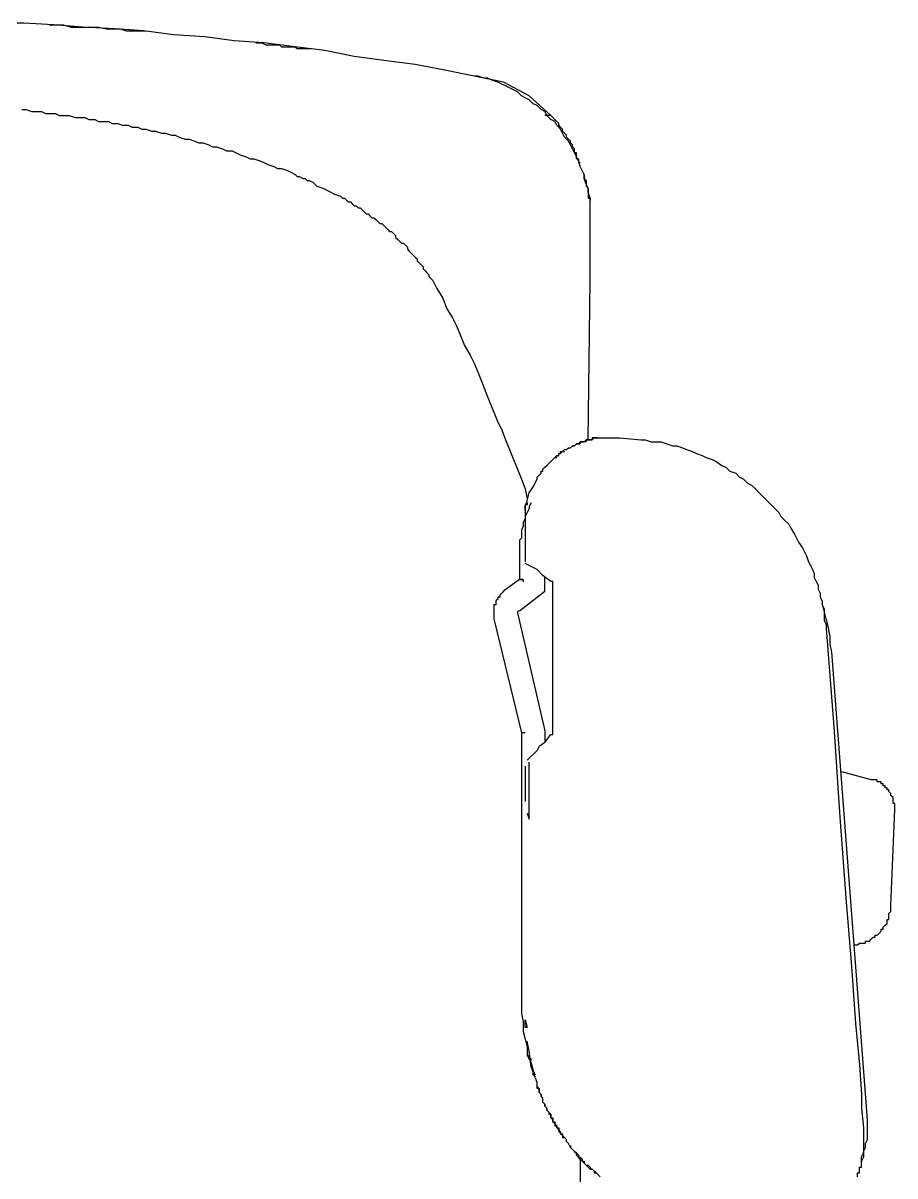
# Model space of a CAD drawing. Header units: inches. Extents: x 0 to 165, y 0 to 113.
# Drawn here: x 18.184 to 19.097, y 65.432 to 66.64 of the extents above; entities that cross this region are included whole.
import ezdxf

# ---------------------------------------------------------------- set-up
doc = ezdxf.new("R2010")
doc.units = ezdxf.units.IN
doc.header["$MEASUREMENT"] = 0
doc.layers.add('Furnishings', color=7, linetype='Continuous')

msp = doc.modelspace()

# ---------------------------------------------------------------- linework, layer by layer
at = {"layer": 'Furnishings'}
for points in [[(18.7778, 66.4131), (18.7778, 66.4172), (18.7778, 66.4213), (18.7778, 66.4275), (18.7778, 66.4316), (18.7778, 66.4378), (18.7778, 66.4419), (18.7778, 66.446), (18.7778, 66.4522), (18.7778, 66.4563), (18.7758, 66.4625), (18.7758, 66.4666), (18.7737, 66.4707), (18.7716, 66.4769), (18.7716, 66.481), (18.7696, 66.4851), (18.7675, 66.4892), (18.7655, 66.4954), (18.7634, 66.4995), (18.7614, 66.5037), (18.7593, 66.5078), (18.7572, 66.5119), (18.7552, 66.516), (18.7511, 66.5201), (18.749, 66.5242), (18.7469, 66.5284), (18.7428, 66.5325), (18.7408, 66.5366), (18.7366, 66.5387), (18.7325, 66.5428), (18.7305, 66.5469), (18.7264, 66.549), (18.7222, 66.5531), (18.7181, 66.5551), (18.714, 66.5592), (18.7099, 66.5613), (18.7058, 66.5634), (18.7016, 66.5675), (18.6975, 66.5695), (18.6934, 66.5716), (18.6893, 66.5737), (18.6852, 66.5757), (18.6811, 66.5778), (18.6749, 66.5798), (18.6708, 66.5819), (18.6666, 66.5819), (18.6605, 66.5839), (18.6564, 66.5839), (18.6255, 66.5901), (18.5946, 66.5963), (18.5617, 66.6004), (18.5308, 66.6045), (18.4999, 66.6107), (18.469, 66.6148), (18.4361, 66.6189), (18.4052, 66.621), (18.3743, 66.6251), (18.3414, 66.6272), (18.3105, 66.6313), (18.2796, 66.6334), (18.2467, 66.6354), (18.2158, 66.6375), (18.1849, 66.6395), (18.152, 66.6395)], [(18.2117, 66.6375), (18.2199, 66.6375), (18.2261, 66.6375), (18.2343, 66.6354), (18.2405, 66.6354), (18.2487, 66.6354), (18.257, 66.6354), (18.2631, 66.6354), (18.2714, 66.6334), (18.2775, 66.6334), (18.2858, 66.6334), (18.292, 66.6313), (18.294, 66.6313), (18.2961, 66.6313), (18.2981, 66.6313), (18.3002, 66.6313), (18.3023, 66.6313), (18.3043, 66.6313), (18.3064, 66.6313), (18.3084, 66.6313), (18.3105, 66.6313), (18.3125, 66.6313)], [(18.3023, 66.6313), (18.3023, 66.6313)], [(18.4278, 66.6189), (18.432, 66.6189), (18.434, 66.6189), (18.4381, 66.6169), (18.4422, 66.6169), (18.4443, 66.6169), (18.4484, 66.6169), (18.4525, 66.6169), (18.4546, 66.6148), (18.4587, 66.6148), (18.4608, 66.6148), (18.4649, 66.6148), (18.469, 66.6148), (18.4711, 66.6128), (18.4752, 66.6128), (18.4772, 66.6128), (18.4814, 66.6128), (18.4855, 66.6128)], [(18.7634, 66.4995), (18.7634, 66.5016), (18.7634, 66.5037), (18.7614, 66.5037), (18.7614, 66.5057), (18.7614, 66.5078), (18.7593, 66.5098), (18.7593, 66.5119), (18.7572, 66.514), (18.7572, 66.516), (18.7552, 66.5181), (18.7531, 66.5201), (18.7531, 66.5222), (18.7511, 66.5242), (18.749, 66.5263), (18.749, 66.5284), (18.7469, 66.5304), (18.7449, 66.5325), (18.7449, 66.5345), (18.7428, 66.5366), (18.7408, 66.5387), (18.7387, 66.5407), (18.7366, 66.5428), (18.714, 66.5634), (18.6872, 66.5778), (18.6564, 66.5839)], [(18.1828, 66.549), (18.187, 66.549), (18.1931, 66.5469), (18.1973, 66.5469), (18.2034, 66.5469), (18.2075, 66.5448), (18.2117, 66.5448), (18.2178, 66.5448), (18.222, 66.5428), (18.2281, 66.5428), (18.2323, 66.5428), (18.2384, 66.5407), (18.2425, 66.5407), (18.2487, 66.5407), (18.2528, 66.5387), (18.259, 66.5387), (18.2631, 66.5366), (18.2672, 66.5366), (18.2734, 66.5366), (18.2775, 66.5345), (18.2837, 66.5345), (18.2878, 66.5325), (18.294, 66.5325), (18.2981, 66.5304), (18.3043, 66.5304), (18.3084, 66.5284), (18.3125, 66.5284), (18.3187, 66.5263), (18.3228, 66.5263), (18.329, 66.5242), (18.3331, 66.5242), (18.3393, 66.5222), (18.3434, 66.5222), (18.3475, 66.5201), (18.3537, 66.5181), (18.3578, 66.5181), (18.364, 66.516), (18.3681, 66.514), (18.3722, 66.514), (18.3784, 66.5119), (18.3825, 66.5098), (18.3867, 66.5098), (18.3928, 66.5078), (18.397, 66.5057), (18.4031, 66.5057), (18.4072, 66.5037), (18.4114, 66.5016), (18.4175, 66.4995), (18.4217, 66.4975), (18.4258, 66.4975), (18.432, 66.4954), (18.4361, 66.4934), (18.4402, 66.4913), (18.4464, 66.4892), (18.4505, 66.4872), (18.4546, 66.4872), (18.4608, 66.4851), (18.4649, 66.4831), (18.469, 66.481), (18.4711, 66.479), (18.4731, 66.479), (18.4772, 66.4769), (18.4793, 66.4769), (18.4814, 66.4748), (18.4834, 66.4748), (18.4875, 66.4728), (18.4917, 66.4687), (18.4978, 66.4666), (18.5019, 66.4645), (18.5061, 66.4625), (18.5102, 66.4604), (18.5164, 66.4584), (18.5184, 66.4563), (18.5205, 66.4563), (18.5225, 66.4542), (18.5246, 66.4522), (18.5267, 66.4522), (18.5287, 66.4501), (18.5308, 66.4481), (18.5328, 66.4481), (18.5349, 66.446), (18.5369, 66.446), (18.539, 66.444), (18.5411, 66.4419), (18.5431, 66.4398), (18.5452, 66.4398), (18.5472, 66.4378), (18.5493, 66.4357), (18.5514, 66.4357), (18.5534, 66.4337), (18.5555, 66.4316), (18.5575, 66.4295), (18.5596, 66.4295), (18.5617, 66.4275), (18.5637, 66.4254), (18.5658, 66.4234), (18.5678, 66.4213), (18.5699, 66.4213), (18.5719, 66.4192), (18.574, 66.4172), (18.574, 66.4151), (18.5761, 66.4131), (18.5781, 66.411), (18.5802, 66.409), (18.5822, 66.409), (18.5843, 66.4069), (18.5864, 66.4048), (18.5864, 66.4028), (18.5884, 66.4007), (18.5905, 66.3987), (18.5925, 66.3966), (18.5946, 66.3945), (18.5967, 66.3925), (18.5967, 66.3904), (18.5987, 66.3884), (18.6008, 66.3863), (18.6028, 66.3842), (18.6028, 66.3822), (18.6049, 66.3801), (18.6069, 66.3781), (18.609, 66.376), (18.609, 66.374), (18.6111, 66.3719), (18.6131, 66.3698), (18.6172, 66.3616), (18.6234, 66.3513), (18.6275, 66.341), (18.6337, 66.3307), (18.6378, 66.3225), (18.6419, 66.3122), (18.6461, 66.3019), (18.6522, 66.2916), (18.6564, 66.2834), (18.6605, 66.2731), (18.6646, 66.2628), (18.6687, 66.2525), (18.6728, 66.2422), (18.6769, 66.2319), (18.6811, 66.2216), (18.6852, 66.2134), (18.6893, 66.2031), (18.6934, 66.1928), (18.6975, 66.1825), (18.7016, 66.1722), (18.7058, 66.1619), (18.7099, 66.1516), (18.7119, 66.1413)], [(18.7366, 66.5428), (18.7305, 66.5428)], [(18.7387, 66.5407), (18.7387, 66.5407)], [(18.7593, 66.5098), (18.7593, 66.5098)], [(18.7614, 66.5078), (18.7614, 66.5078)], [(18.7614, 66.5057), (18.7614, 66.5057)], [(18.7634, 66.4995), (18.7634, 66.4995)], [(18.7634, 66.4995), (18.7634, 66.4995)], [(18.7634, 66.4975), (18.7634, 66.4995), (18.7634, 66.4975), (18.7655, 66.4975), (18.7655, 66.4954), (18.7655, 66.4934), (18.7675, 66.4934)], [(18.7634, 66.4995), (18.7634, 66.4995)], [(18.7655, 66.4975), (18.7655, 66.4975)], [(18.7655, 66.4954), (18.7655, 66.4954)], [(18.7655, 66.4954), (18.7655, 66.4954)], [(18.7675, 66.4934), (18.7675, 66.4934)], [(18.7716, 66.481), (18.7716, 66.481)], [(18.7716, 66.481), (18.7716, 66.479), (18.7716, 66.4769), (18.7737, 66.4748), (18.7737, 66.4728), (18.7737, 66.4707), (18.7737, 66.4687), (18.7758, 66.4666), (18.7758, 66.4645), (18.7758, 66.4625), (18.7758, 66.4604), (18.7758, 66.4584), (18.7758, 66.4563), (18.7778, 66.4563), (18.7778, 66.4542)], [(18.7737, 66.4707), (18.7737, 66.4707)], [(18.7758, 66.4625), (18.7758, 66.4625)], [(18.7758, 66.4604), (18.7758, 66.4604)], [(18.7758, 66.4604), (18.7758, 66.4604)], [(18.7758, 66.4584), (18.7758, 66.4584)], [(18.7758, 66.4584), (18.7758, 66.4584)], [(18.7778, 66.4563), (18.7778, 66.4563)], [(18.7758, 66.2031), (18.7778, 66.3698), (18.7778, 66.3904), (18.7778, 66.4131), (18.7778, 66.4151), (18.7778, 66.4172), (18.7778, 66.4192), (18.7778, 66.4213), (18.7778, 66.4234), (18.7778, 66.4254), (18.7778, 66.4275), (18.7778, 66.4295), (18.7778, 66.4316), (18.7778, 66.4337), (18.7778, 66.4357), (18.7778, 66.4378), (18.7778, 66.4398), (18.7778, 66.4419), (18.7778, 66.444), (18.7778, 66.446)], [(18.7778, 66.4131), (18.7778, 66.4131)], [(18.7819, 66.2051), (18.7819, 66.2051)], [(18.784, 66.2051), (18.784, 66.2051)], [(18.7861, 66.2051), (18.7881, 66.2051), (18.7902, 66.2051), (18.7922, 66.2051), (18.7943, 66.2051), (18.7963, 66.2051), (18.7984, 66.2051), (18.8005, 66.2051), (18.8025, 66.2051), (18.8046, 66.2051), (18.8066, 66.2051), (18.8087, 66.2051), (18.8313, 66.2031), (18.8355, 66.2031), (18.8416, 66.201), (18.8478, 66.201), (18.8519, 66.201), (18.8581, 66.199), (18.8643, 66.1969), (18.8684, 66.1969), (18.8746, 66.1948), (18.8787, 66.1928), (18.8849, 66.1907), (18.889, 66.1887), (18.8952, 66.1866), (18.8993, 66.1846), (18.9055, 66.1825), (18.9096, 66.1804), (18.9158, 66.1763), (18.9199, 66.1743), (18.924, 66.1701), (18.9302, 66.1681), (18.9343, 66.164), (18.9384, 66.1619), (18.9425, 66.1578), (18.9466, 66.1557), (18.9508, 66.1516), (18.9549, 66.1475), (18.959, 66.1434), (18.9631, 66.1393), (18.9672, 66.1351), (18.9713, 66.131), (18.9755, 66.1269), (18.9775, 66.1228), (18.9816, 66.1187), (18.9858, 66.1146), (18.9878, 66.1104), (18.9919, 66.1043), (18.994, 66.1001), (18.996, 66.096), (19.0002, 66.0898), (19.0022, 66.0857), (19.0043, 66.0816), (19.0063, 66.0754), (19.0084, 66.0713), (19.0105, 66.0672), (19.0125, 66.0631), (19.0125, 66.059), (19.0146, 66.0548), (19.0166, 66.0507), (19.0166, 66.0466), (19.0187, 66.0425), (19.0187, 66.0384), (19.0208, 66.0343), (19.0208, 66.0301), (19.0228, 66.026), (19.0228, 66.0219), (19.0228, 66.0178), (19.0228, 66.0137), (19.0249, 66.0096), (19.0249, 66.0054), (19.0331, 65.9025), (19.0393, 65.8078), (19.0455, 65.7234), (19.0516, 65.6513), (19.0557, 65.5916), (19.0599, 65.5484), (19.0619, 65.5175), (19.0619, 65.5031), (19.064, 65.4825), (19.064, 65.4558), (19.064, 65.4516), (19.0619, 65.4475)], [(18.7902, 66.2051), (18.7902, 66.2051)], [(18.7943, 66.2051), (18.7943, 66.2051)], [(18.7963, 66.2051), (18.7963, 66.2051)], [(18.7984, 66.2051), (18.7984, 66.2051)], [(18.8025, 66.2051), (18.8025, 66.2051)], [(18.8046, 66.2051), (18.8046, 66.2051)], [(18.8087, 66.2051), (18.8087, 66.2051)], [(18.7366, 66.1804), (18.7387, 66.1825), (18.7408, 66.1846), (18.7428, 66.1866), (18.7449, 66.1866), (18.7449, 66.1887), (18.7469, 66.1887), (18.749, 66.1907), (18.7511, 66.1928), (18.7531, 66.1928), (18.7552, 66.1948), (18.7572, 66.1948)], [(18.7531, 66.1928), (18.7531, 66.1928)], [(18.7572, 66.1948), (18.7572, 66.1948)], [(18.7572, 66.1948), (18.7572, 66.1948)], [(18.7593, 66.1969), (18.7593, 66.1969)], [(18.7593, 66.1969), (18.7593, 66.1969)], [(18.7593, 66.1969), (18.7593, 66.1969)], [(18.7614, 66.1969), (18.7614, 66.1969)], [(18.7634, 66.199), (18.7634, 66.199)], [(18.7634, 66.199), (18.7634, 66.199)], [(18.7655, 66.199), (18.7655, 66.199)], [(18.7675, 66.201), (18.7675, 66.201)], [(18.7696, 66.201), (18.7696, 66.201)], [(18.7758, 66.2031), (18.7758, 66.2031)], [(18.7778, 66.2031), (18.7778, 66.2031)], [(18.7099, 66.129), (18.7099, 66.131), (18.7099, 66.1331), (18.7119, 66.1393), (18.714, 66.1475), (18.7181, 66.1537), (18.7222, 66.1619), (18.7222, 66.164), (18.7243, 66.166), (18.7264, 66.1681), (18.7264, 66.1701), (18.7284, 66.1701), (18.7284, 66.1722), (18.7305, 66.1743), (18.7325, 66.1763), (18.7346, 66.1784), (18.7366, 66.1804), (18.7387, 66.1825), (18.7408, 66.1846), (18.7428, 66.1846), (18.7428, 66.1866), (18.7449, 66.1866), (18.7449, 66.1887), (18.7469, 66.1887), (18.7469, 66.1907), (18.749, 66.1907), (18.7511, 66.1907)], [(18.7387, 66.1825), (18.7387, 66.1825)], [(18.7387, 66.1825), (18.7387, 66.1825)], [(18.7387, 66.1825), (18.7387, 66.1825)], [(18.7387, 66.1825), (18.7387, 66.1825)], [(18.7387, 66.1825), (18.7387, 66.1825)], [(18.7387, 66.1825), (18.7387, 66.1825)], [(18.7387, 66.1825), (18.7387, 66.1825)], [(18.7408, 66.1846), (18.7408, 66.1846)], [(18.7408, 66.1846), (18.7408, 66.1846)], [(18.7408, 66.1846), (18.7408, 66.1846)], [(18.7408, 66.1846), (18.7408, 66.1846)], [(18.7408, 66.1846), (18.7408, 66.1846)], [(18.7408, 66.1846), (18.7408, 66.1846)], [(18.7408, 66.1846), (18.7408, 66.1846)], [(18.7408, 66.1846), (18.7408, 66.1846)], [(18.7428, 66.1866), (18.7428, 66.1866)], [(18.7428, 66.1866), (18.7428, 66.1866)], [(18.7428, 66.1866), (18.7428, 66.1866)], [(18.7428, 66.1866), (18.7428, 66.1866)], [(18.7428, 66.1866), (18.7428, 66.1866)], [(18.7449, 66.1887), (18.7449, 66.1887)], [(18.7449, 66.1887), (18.7449, 66.1887)], [(18.7449, 66.1887), (18.7449, 66.1887)], [(18.7449, 66.1887), (18.7449, 66.1887)], [(18.7449, 66.1866), (18.7449, 66.1866)], [(18.7449, 66.1866), (18.7449, 66.1866)], [(18.7469, 66.1907), (18.7469, 66.1907)], [(18.7469, 66.1887), (18.7469, 66.1887)], [(18.7469, 66.1887), (18.7469, 66.1887)], [(18.7469, 66.1887), (18.7469, 66.1887)], [(18.7469, 66.1887), (18.7469, 66.1887)], [(18.7469, 66.1887), (18.7469, 66.1887)], [(18.749, 66.1907), (18.749, 66.1907)], [(18.749, 66.1907), (18.749, 66.1907)], [(18.749, 66.1907), (18.749, 66.1907)], [(18.749, 66.1907), (18.749, 66.1907)], [(18.749, 66.1907), (18.749, 66.1907)], [(18.749, 66.1907), (18.749, 66.1907)], [(18.749, 66.1907), (18.749, 66.1907)], [(18.749, 66.1907), (18.749, 66.1907)], [(18.7511, 66.1907), (18.7511, 66.1907)], [(18.7284, 66.1722), (18.7284, 66.1722)], [(18.7305, 66.1743), (18.7305, 66.1743)], [(18.7325, 66.1763), (18.7325, 66.1763)], [(18.7346, 66.1784), (18.7346, 66.1784)], [(18.7366, 66.1804), (18.7366, 66.1804)], [(18.7366, 66.1804), (18.7366, 66.1804)], [(18.7366, 66.1804), (18.7366, 66.1804)], [(18.7366, 66.1804), (18.7366, 66.1804)], [(18.7366, 66.1804), (18.7366, 66.1804)], [(18.7366, 66.1804), (18.7366, 66.1804)], [(18.7222, 66.164), (18.7222, 66.164)], [(18.7222, 66.1619), (18.7222, 66.1619)], [(18.7243, 66.166), (18.7243, 66.166)], [(18.7243, 66.166), (18.7243, 66.166)], [(18.7264, 66.1681), (18.7264, 66.1681)], [(18.7161, 66.1372), (18.714, 66.1331), (18.714, 66.131), (18.7119, 66.1269), (18.7099, 66.1228), (18.7099, 66.1207), (18.7078, 66.1166), (18.7078, 66.1125), (18.7058, 66.1084), (18.7058, 66.1043), (18.7058, 66.1001), (18.7037, 66.0981), (18.7037, 66.094), (18.7037, 66.0898), (18.7037, 66.0569), (18.6872, 66.0446), (18.6852, 66.0425), (18.6831, 66.0404), (18.6831, 66.0384), (18.6811, 66.0384), (18.6811, 66.0363), (18.679, 66.0343), (18.679, 66.0322), (18.679, 66.0301), (18.6769, 66.0301), (18.6769, 66.0281), (18.6769, 66.026), (18.6769, 66.024), (18.6769, 66.0219), (18.6769, 66.0199), (18.6769, 66.0178), (18.6769, 66.0157), (18.7058, 65.8963), (18.7058, 65.6102), (18.7058, 65.6019), (18.7078, 65.5937), (18.7078, 65.5834), (18.7099, 65.5752), (18.7119, 65.5669), (18.7119, 65.5587), (18.7161, 65.5505), (18.7181, 65.5422), (18.7202, 65.5381)], [(18.7119, 66.1372), (18.7119, 66.1351), (18.7099, 66.1351), (18.7099, 66.1331), (18.7099, 66.131), (18.7099, 66.129), (18.7099, 66.0754)], [(18.7099, 66.1351), (18.7099, 66.1351)], [(18.7099, 66.1351), (18.7099, 66.1351)], [(18.7099, 66.1351), (18.7099, 66.1351)], [(18.7099, 66.1351), (18.7099, 66.1351)], [(18.7099, 66.1331), (18.7099, 66.1331)], [(18.7099, 66.1331), (18.7099, 66.1331)], [(18.7099, 66.1331), (18.7099, 66.1331)], [(18.7099, 66.1331), (18.7099, 66.1331)], [(18.7099, 66.1331), (18.7099, 66.1331)], [(18.7099, 66.1331), (18.7099, 66.1331)], [(18.7099, 66.1331), (18.7099, 66.1331)], [(18.7099, 66.1331), (18.7099, 66.1331)], [(18.7099, 66.1331), (18.7099, 66.1331)], [(18.7119, 66.1372), (18.7119, 66.1372)], [(18.7119, 66.1372), (18.7119, 66.1372)], [(18.7119, 66.1351), (18.7119, 66.1351)], [(18.7119, 66.1351), (18.7119, 66.1351)], [(18.7119, 66.1351), (18.7119, 66.1351)], [(18.7119, 66.1351), (18.7119, 66.1351)], [(18.7099, 66.131), (18.7099, 66.131)], [(18.7099, 66.131), (18.7099, 66.131)], [(18.7099, 66.131), (18.7099, 66.131)], [(18.7099, 66.131), (18.7099, 66.131)], [(18.7099, 66.131), (18.7099, 66.131)], [(18.7099, 66.131), (18.7099, 66.131)], [(18.7099, 66.131), (18.7099, 66.131)], [(18.7099, 66.131), (18.7099, 66.131)], [(18.7099, 66.131), (18.7099, 66.131)], [(18.7099, 66.131), (18.7099, 66.131)], [(18.7099, 66.131), (18.7099, 66.131)], [(18.7099, 66.131), (18.7099, 66.131)], [(18.7099, 66.131), (18.7099, 66.131)], [(18.7099, 66.131), (18.7099, 66.131)], [(18.7099, 66.131), (18.7099, 66.131)], [(18.7099, 66.131), (18.7099, 66.131)], [(18.7099, 66.131), (18.7099, 66.131)], [(18.7099, 66.131), (18.7099, 66.131)], [(18.7099, 66.131), (18.7099, 66.131)], [(18.7099, 66.129), (18.7099, 66.129)], [(18.7099, 66.129), (18.7099, 66.129)], [(18.7099, 66.129), (18.7099, 66.129)], [(18.7099, 66.129), (18.7099, 66.129)], [(18.7099, 66.129), (18.7099, 66.129)], [(18.7099, 66.129), (18.7099, 66.129)], [(18.7099, 66.129), (18.7099, 66.129)], [(18.7099, 66.129), (18.7099, 66.129)], [(18.7099, 66.129), (18.7099, 66.129)], [(18.7099, 66.129), (18.7099, 66.129)], [(18.7099, 66.129), (18.7099, 66.129)], [(18.7099, 66.129), (18.7099, 66.129)], [(18.7099, 66.129), (18.7099, 66.129)], [(18.7099, 66.129), (18.7099, 66.129)], [(18.7099, 66.129), (18.7099, 66.129)], [(18.7099, 66.129), (18.7099, 66.129)], [(18.7099, 66.129), (18.7099, 66.129)], [(18.7099, 66.129), (18.7099, 66.129)], [(18.7099, 66.129), (18.7099, 66.129)], [(18.7099, 66.129), (18.7099, 66.129)], [(18.7099, 66.129), (18.7099, 66.129)], [(18.7099, 66.129), (18.7099, 66.129)], [(18.7099, 66.129), (18.7099, 66.129)], [(18.7099, 66.129), (18.7099, 66.129)], [(18.7099, 66.129), (18.7099, 66.129)], [(18.7099, 66.129), (18.7099, 66.129)], [(18.7099, 66.129), (18.7099, 66.129)], [(18.7099, 66.129), (18.7099, 66.129)], [(18.7099, 66.129), (18.7099, 66.129)], [(18.7099, 66.129), (18.7099, 66.129)], [(18.7099, 66.129), (18.7099, 66.129)], [(18.7099, 66.129), (18.7099, 66.129)], [(18.7305, 65.886), (18.7366, 65.8943), (18.7387, 65.8943), (18.7387, 65.8963), (18.7387, 65.8984), (18.7387, 66.0507), (18.7387, 66.0528), (18.7387, 66.0548), (18.7366, 66.0548), (18.7284, 66.061), (18.7222, 66.0672), (18.7099, 66.0734)], [(18.7037, 66.024), (18.7305, 66.0446), (18.7305, 66.059)], [(18.7037, 66.0569), (18.7037, 66.0569)], [(18.7037, 66.0569), (18.7037, 66.0569)], [(18.7058, 66.0569), (18.7058, 66.0569)], [(18.7058, 66.0569), (18.7058, 66.0569)], [(18.7058, 66.0569), (18.7058, 66.0569)], [(18.7058, 66.0569), (18.7058, 66.0569)], [(18.7058, 66.0569), (18.7058, 66.0569)], [(18.7058, 66.0569), (18.7058, 66.0569)], [(18.7058, 66.0569), (18.7058, 66.0569)], [(18.7058, 66.0569), (18.7058, 66.0569)], [(18.7058, 66.0569), (18.7058, 66.0569)], [(18.7058, 66.0569), (18.7058, 66.0569)], [(18.7058, 66.0569), (18.7058, 66.0569)], [(18.7058, 66.0569), (18.7058, 66.0569)], [(18.7058, 66.0569), (18.7058, 66.0569)], [(18.7058, 66.0569), (18.7058, 66.0569)], [(18.7058, 66.0569), (18.7058, 66.0569)], [(18.7058, 66.0569), (18.7058, 66.0569)], [(18.7058, 66.0569), (18.7058, 66.0569)], [(18.7058, 66.0569), (18.7058, 66.0569)], [(18.7058, 66.0569), (18.7058, 66.0569)], [(18.7058, 66.0569), (18.7058, 66.0569)], [(18.7058, 66.0569), (18.7058, 66.0569)], [(18.7058, 66.0569), (18.7058, 66.0569)], [(18.7058, 66.0569), (18.7058, 66.0569)], [(18.7058, 66.0569), (18.7058, 66.0569)], [(18.7058, 66.0569), (18.7058, 66.0569)], [(18.7058, 66.0569), (18.7058, 66.0569)], [(18.7058, 66.0569), (18.7058, 66.0569)], [(18.7078, 66.0569), (18.7078, 66.0569)], [(18.7078, 66.0569), (18.7078, 66.0569)], [(18.7078, 66.0569), (18.7078, 66.0569)], [(18.7078, 66.0548), (18.7078, 66.0548)], [(18.7078, 66.0548), (18.7078, 66.0548)], [(18.7078, 66.0548), (18.7078, 66.0548)], [(18.7078, 66.0548), (18.7078, 66.0548)], [(18.7078, 66.0548), (18.7078, 66.0548)], [(18.7078, 66.0548), (18.7078, 66.0548)], [(18.7078, 66.0548), (18.7078, 66.0548)], [(18.7078, 66.0548), (18.7078, 66.0548)], [(18.7078, 66.0548), (18.7078, 66.0548)], [(18.7078, 66.0548), (18.7078, 66.0548)], [(18.7078, 66.0548), (18.7078, 66.0548)], [(18.7366, 66.0548), (18.7366, 66.0548)], [(18.7366, 66.0548), (18.7366, 66.0548)], [(18.7366, 66.0548), (18.7366, 66.0548)], [(18.7366, 66.0548), (18.7366, 66.0548)], [(18.7366, 66.0548), (18.7366, 66.0548)], [(18.7366, 66.0548), (18.7366, 66.0548)], [(18.7366, 66.0548), (18.7366, 66.0548)], [(18.7366, 66.0548), (18.7366, 66.0548)], [(18.7366, 66.0548), (18.7366, 66.0548)], [(18.7366, 66.0548), (18.7366, 66.0548)], [(18.7366, 66.0548), (18.7366, 66.0548)], [(18.7366, 66.0548), (18.7366, 66.0548)], [(18.7366, 66.0548), (18.7366, 66.0548)], [(18.7387, 66.0548), (18.7387, 66.0548)], [(18.7387, 66.0528), (18.7387, 66.0528)], [(18.7387, 66.0528), (18.7387, 66.0528)], [(18.7387, 66.0528), (18.7387, 66.0528)], [(18.7387, 66.0528), (18.7387, 66.0528)], [(18.7387, 66.0528), (18.7387, 66.0528)], [(18.7387, 66.0528), (18.7387, 66.0528)], [(18.7387, 66.0528), (18.7387, 66.0528)], [(18.7387, 66.0528), (18.7387, 66.0528)], [(18.7387, 66.0528), (18.7387, 66.0528)], [(18.7387, 66.0528), (18.7387, 66.0528)], [(18.7387, 66.0528), (18.7387, 66.0528)], [(18.7387, 66.0528), (18.7387, 66.0528)], [(18.7387, 66.0528), (18.7387, 66.0528)], [(18.7387, 66.0528), (18.7387, 66.0528)], [(18.7387, 66.0528), (18.7387, 66.0528)], [(18.7387, 66.0528), (18.7387, 66.0528)], [(18.7387, 66.0528), (18.7387, 66.0528)], [(18.7387, 66.0528), (18.7387, 66.0528)], [(18.7387, 66.0528), (18.7387, 66.0528)], [(18.7387, 66.0528), (18.7387, 66.0528)], [(18.7387, 66.0528), (18.7387, 66.0528)], [(18.7387, 66.0528), (18.7387, 66.0528)], [(18.7387, 66.0528), (18.7387, 66.0528)], [(18.7387, 66.0528), (18.7387, 66.0528)], [(18.7387, 66.0507), (18.7387, 66.0507)], [(18.7387, 66.0507), (18.7387, 66.0507)], [(18.7387, 66.0507), (18.7387, 66.0507)], [(18.7387, 66.0507), (18.7387, 66.0507)], [(18.7387, 66.0507), (18.7387, 66.0507)], [(18.7387, 66.0507), (18.7387, 66.0507)], [(18.7387, 66.0507), (18.7387, 66.0507)], [(18.7387, 66.0507), (18.7387, 66.0507)], [(18.7387, 66.0507), (18.7387, 66.0507)], [(18.7387, 66.0507), (18.7387, 66.0507)], [(18.7387, 66.0507), (18.7387, 66.0507)], [(18.7387, 66.0507), (18.7387, 66.0507)], [(18.6811, 66.0363), (18.6811, 66.0363)], [(18.6831, 66.0404), (18.6831, 66.0404)], [(18.6852, 66.0425), (18.6852, 66.0425)], [(18.6852, 66.0425), (18.6852, 66.0425)], [(18.6872, 66.0446), (18.6872, 66.0446)], [(18.6769, 66.0281), (18.6769, 66.0281)], [(18.6769, 66.026), (18.6769, 66.026)], [(18.6769, 66.024), (18.6769, 66.024)], [(18.679, 66.0343), (18.679, 66.0343)], [(18.679, 66.0343), (18.679, 66.0343)], [(19.0578, 65.431), (19.0578, 65.4331), (19.0578, 65.4352), (19.0599, 65.4352), (19.0599, 65.4372), (19.0599, 65.4393), (19.0599, 65.4413), (19.0619, 65.4413), (19.0619, 65.4434), (19.0619, 65.4455), (19.0619, 65.4475), (19.0619, 65.4516), (19.064, 65.4558), (19.064, 65.4578), (19.066, 65.4619), (19.066, 65.4661), (19.0681, 65.4702), (19.0681, 65.4743), (19.0681, 65.4784), (19.0681, 65.4805), (19.0681, 65.4846), (19.0681, 65.4887), (19.0681, 65.4908), (19.031, 65.9807), (19.029, 65.989), (19.029, 65.9972), (19.0269, 66.0075), (19.0249, 66.0157), (19.0228, 66.024), (19.0208, 66.0322)], [(18.6769, 66.0219), (18.6769, 66.0219)], [(18.6769, 66.0199), (18.6769, 66.0199)], [(18.6769, 66.0178), (18.6769, 66.0178)], [(18.7016, 66.0219), (18.7305, 65.8984), (18.7305, 65.886), (18.7243, 65.8819), (18.7222, 65.8778), (18.7119, 65.8675)], [(18.7099, 65.8963), (18.7078, 65.8963), (18.7058, 65.8963)], [(18.7058, 65.8963), (18.7058, 65.8963)], [(18.7058, 65.8963), (18.7058, 65.8963)], [(18.7058, 65.8963), (18.7058, 65.8963)], [(18.7058, 65.8963), (18.7058, 65.8963)], [(18.7058, 65.8963), (18.7058, 65.8963)], [(18.7058, 65.8963), (18.7058, 65.8963)], [(18.7058, 65.8963), (18.7058, 65.8963)], [(18.7058, 65.8963), (18.7058, 65.8963)], [(18.7058, 65.8963), (18.7058, 65.8963)], [(18.7058, 65.8963), (18.7058, 65.8963)], [(18.7058, 65.8963), (18.7058, 65.8963)], [(18.7058, 65.8963), (18.7058, 65.8963)], [(18.7058, 65.8963), (18.7058, 65.8963)], [(18.7058, 65.8963), (18.7058, 65.8963)], [(18.7058, 65.8963), (18.7058, 65.8963)], [(18.7078, 65.8963), (18.7078, 65.8963)], [(18.7078, 65.8963), (18.7078, 65.8963)], [(18.7078, 65.8963), (18.7078, 65.8963)], [(18.7078, 65.8963), (18.7078, 65.8963)], [(18.7078, 65.8963), (18.7078, 65.8963)], [(18.7078, 65.8963), (18.7078, 65.8963)], [(18.7078, 65.8963), (18.7078, 65.8963)], [(18.7078, 65.8963), (18.7078, 65.8963)], [(18.7078, 65.8963), (18.7078, 65.8963)], [(18.7078, 65.8963), (18.7078, 65.8963)], [(18.7078, 65.8963), (18.7078, 65.8963)], [(18.7078, 65.8963), (18.7078, 65.8963)], [(18.7099, 65.8963), (18.7099, 65.8963)], [(18.7366, 65.8943), (18.7366, 65.8943)], [(18.7366, 65.8943), (18.7366, 65.8943)], [(18.7366, 65.8943), (18.7366, 65.8943)], [(18.7366, 65.8943), (18.7366, 65.8943)], [(18.7387, 65.8984), (18.7387, 65.8984)], [(18.7387, 65.8963), (18.7387, 65.8963)], [(18.7387, 65.8963), (18.7387, 65.8963)], [(18.7387, 65.8963), (18.7387, 65.8963)], [(18.7387, 65.8963), (18.7387, 65.8963)], [(18.7387, 65.8963), (18.7387, 65.8963)], [(18.7387, 65.8963), (18.7387, 65.8963)], [(18.7387, 65.8963), (18.7387, 65.8963)], [(18.7387, 65.8963), (18.7387, 65.8963)], [(18.7387, 65.8963), (18.7387, 65.8963)], [(18.7387, 65.8963), (18.7387, 65.8963)], [(18.7387, 65.8963), (18.7387, 65.8963)], [(18.7387, 65.8963), (18.7387, 65.8963)], [(18.7387, 65.8963), (18.7387, 65.8963)], [(18.7387, 65.8963), (18.7387, 65.8963)], [(18.7387, 65.8963), (18.7387, 65.8963)], [(18.7387, 65.8963), (18.7387, 65.8963)], [(18.7387, 65.8963), (18.7387, 65.8963)], [(18.7387, 65.8963), (18.7387, 65.8963)], [(18.7387, 65.8963), (18.7387, 65.8963)], [(18.7387, 65.8943), (18.7387, 65.8943)], [(18.7387, 65.8943), (18.7387, 65.8943)], [(18.7387, 65.8943), (18.7387, 65.8943)], [(18.7387, 65.8943), (18.7387, 65.8943)], [(18.7387, 65.8943), (18.7387, 65.8943)], [(18.7387, 65.8943), (18.7387, 65.8943)], [(18.7387, 65.8943), (18.7387, 65.8943)], [(18.7387, 65.8943), (18.7387, 65.8943)], [(18.7387, 65.8943), (18.7387, 65.8943)], [(18.7387, 65.8943), (18.7387, 65.8943)], [(18.7387, 65.8943), (18.7387, 65.8943)], [(18.7387, 65.8943), (18.7387, 65.8943)], [(18.7387, 65.8943), (18.7387, 65.8943)], [(18.7387, 65.8943), (18.7387, 65.8943)], [(18.7099, 65.8613), (18.7099, 65.8243)], [(18.7119, 65.8119), (18.714, 65.8057), (18.714, 65.8654)], [(19.0537, 65.674), (19.0557, 65.674), (19.0578, 65.674), (19.0599, 65.676), (19.0619, 65.676), (19.064, 65.676), (19.066, 65.676), (19.066, 65.6781), (19.0681, 65.6781), (19.0702, 65.6781), (19.0722, 65.6802), (19.0743, 65.6822), (19.0763, 65.6822), (19.0763, 65.6843), (19.0784, 65.6843), (19.0805, 65.6863), (19.0825, 65.6884), (19.0825, 65.6905), (19.0846, 65.6905), (19.0846, 65.6925), (19.0866, 65.6946), (19.0887, 65.6966), (19.0887, 65.6987), (19.0887, 65.7007), (19.0907, 65.7007), (19.0907, 65.7028), (19.0907, 65.7049), (19.0907, 65.7069), (19.0928, 65.709), (19.0928, 65.711), (19.0928, 65.7131), (19.0928, 65.7152), (19.0969, 65.816), (19.0969, 65.8181), (19.0969, 65.8202), (19.0969, 65.8222), (19.0949, 65.8222), (19.0949, 65.8243), (19.0949, 65.8263), (19.0949, 65.8284), (19.0928, 65.8304), (19.0928, 65.8325), (19.0907, 65.8346), (19.0907, 65.8366), (19.0887, 65.8366), (19.0887, 65.8387), (19.0866, 65.8387), (19.0866, 65.8407), (19.0846, 65.8407), (19.0846, 65.8428), (19.0825, 65.8428), (19.0825, 65.8449), (19.0805, 65.8449), (19.0784, 65.8449), (19.0784, 65.8469), (19.0763, 65.8469), (19.0743, 65.8469), (19.0722, 65.8469), (19.0413, 65.8552)], [(19.0743, 65.8469), (19.0743, 65.8469)], [(19.0805, 65.8449), (19.0805, 65.8449)], [(19.0866, 65.8407), (19.0866, 65.8407)], [(19.0907, 65.8346), (19.0907, 65.8346)], [(19.0928, 65.8325), (19.0928, 65.8325)], [(19.0928, 65.8304), (19.0928, 65.8304)], [(19.0949, 65.8284), (19.0949, 65.8284)], [(19.0949, 65.8243), (19.0949, 65.8243)], [(19.0969, 65.8202), (19.0969, 65.8202)], [(19.0928, 65.7152), (19.0928, 65.7152)], [(19.0907, 65.7069), (19.0907, 65.7069)], [(19.0805, 65.6863), (19.0805, 65.6863)], [(19.0866, 65.6946), (19.0866, 65.6946)], [(19.0578, 65.674), (19.0578, 65.674)], [(19.0722, 65.6802), (19.0722, 65.6802)], [(18.7099, 65.5957), (18.7099, 65.5957)], [(18.7099, 65.5937), (18.7099, 65.5937)], [(18.7099, 65.5937), (18.7099, 65.5937)], [(18.7099, 65.5916), (18.7099, 65.5916)], [(18.7099, 65.5896), (18.7099, 65.5896)], [(18.7099, 65.5896), (18.7099, 65.5896)], [(18.7222, 65.5258), (18.7222, 65.5278), (18.7222, 65.5299), (18.7161, 65.5463), (18.714, 65.5628), (18.7119, 65.5731)], [(18.7161, 65.5525), (18.7161, 65.5546), (18.714, 65.5546), (18.714, 65.5566), (18.714, 65.5587)], [(18.714, 65.5587), (18.714, 65.5587)], [(18.714, 65.5566), (18.714, 65.5566)], [(18.714, 65.5566), (18.714, 65.5566)], [(18.714, 65.5566), (18.714, 65.5566)], [(18.714, 65.5566), (18.714, 65.5566)], [(18.714, 65.5566), (18.714, 65.5566)], [(18.714, 65.5566), (18.714, 65.5566)], [(18.714, 65.5546), (18.714, 65.5546)], [(18.714, 65.5546), (18.714, 65.5546)], [(18.714, 65.5546), (18.714, 65.5546)], [(18.714, 65.5546), (18.714, 65.5546)], [(18.714, 65.5546), (18.714, 65.5546)], [(18.7161, 65.5525), (18.7161, 65.5525)], [(18.7202, 65.536), (18.7181, 65.5381), (18.7181, 65.5402)], [(18.7181, 65.5402), (18.7181, 65.5402)], [(18.7181, 65.5381), (18.7181, 65.5381)], [(18.7181, 65.5381), (18.7181, 65.5381)], [(18.7181, 65.5381), (18.7181, 65.5381)], [(18.7181, 65.5381), (18.7181, 65.5381)], [(18.7202, 65.536), (18.7202, 65.536)], [(18.7202, 65.536), (18.7202, 65.536)], [(18.7202, 65.536), (18.7202, 65.536)], [(18.7202, 65.536), (18.7202, 65.536)], [(18.7222, 65.5258), (18.7222, 65.5258)], [(18.7222, 65.5258), (18.7222, 65.5258)], [(18.7222, 65.5258), (18.7222, 65.5258)], [(18.7243, 65.5237), (18.7243, 65.5237)], [(18.7243, 65.5237), (18.7243, 65.5237)], [(18.7243, 65.5237), (18.7243, 65.5237)], [(18.7243, 65.5237), (18.7243, 65.5237)], [(18.7243, 65.5216), (18.7243, 65.5216)], [(18.7243, 65.5216), (18.7243, 65.5216)], [(18.7243, 65.5216), (18.7243, 65.5216)], [(18.7243, 65.5216), (18.7243, 65.5216)], [(18.7243, 65.5196), (18.7243, 65.5196)], [(18.7243, 65.5196), (18.7243, 65.5196)], [(18.7243, 65.5196), (18.7243, 65.5196)], [(18.7243, 65.5196), (18.7243, 65.5196)], [(18.7243, 65.5196), (18.7243, 65.5196)], [(18.7264, 65.5175), (18.7264, 65.5175)], [(18.7264, 65.5175), (18.7264, 65.5175)], [(18.7264, 65.5175), (18.7264, 65.5175)], [(18.7264, 65.5175), (18.7264, 65.5175)], [(18.7264, 65.5175), (18.7264, 65.5175)], [(18.7264, 65.5155), (18.7264, 65.5155)], [(18.7264, 65.5155), (18.7264, 65.5155)], [(18.7284, 65.5134), (18.7264, 65.5155)], [(18.7284, 65.5113), (18.7284, 65.5134)], [(18.7284, 65.5093), (18.7284, 65.5113)], [(18.7305, 65.5072), (18.7284, 65.5093)], [(18.7305, 65.5072), (18.7305, 65.5072)], [(18.7305, 65.5072), (18.7305, 65.5072)], [(18.7305, 65.5052), (18.7305, 65.5052)], [(18.7305, 65.5052), (18.7305, 65.5052)], [(18.7305, 65.5052), (18.7305, 65.5052)], [(18.7325, 65.5031), (18.7325, 65.5031)], [(18.7325, 65.5031), (18.7325, 65.5031)], [(18.7325, 65.5031), (18.7325, 65.5031)], [(18.7325, 65.5011), (18.7325, 65.5011)], [(18.7325, 65.5011), (18.7325, 65.5011)], [(18.7325, 65.5011), (18.7325, 65.5011)], [(18.7346, 65.499), (18.7346, 65.499)], [(18.7346, 65.499), (18.7346, 65.499)], [(18.7346, 65.499), (18.7346, 65.499)], [(18.7346, 65.4969), (18.7346, 65.4969)], [(18.7346, 65.4969), (18.7346, 65.4969)], [(18.7346, 65.4969), (18.7346, 65.4969)], [(18.7366, 65.4949), (18.7366, 65.4949)], [(18.7366, 65.4949), (18.7366, 65.4949)], [(18.7366, 65.4949), (18.7366, 65.4949)], [(18.7366, 65.4928), (18.7366, 65.4928)], [(18.7366, 65.4928), (18.7366, 65.4928)], [(18.7387, 65.4908), (18.7387, 65.4908)], [(18.7387, 65.4908), (18.7387, 65.4908)], [(18.7387, 65.4908), (18.7387, 65.4908)], [(18.7387, 65.4887), (18.7387, 65.4887)], [(18.7387, 65.4887), (18.7387, 65.4887)], [(18.7408, 65.4887), (18.7408, 65.4887)], [(18.7408, 65.4866), (18.7408, 65.4866)], [(18.7408, 65.4866), (18.7408, 65.4866)], [(18.7408, 65.4866), (18.7408, 65.4866)], [(18.7428, 65.4846), (18.7428, 65.4846)], [(18.7428, 65.4846), (18.7428, 65.4846)], [(18.7428, 65.4846), (18.7428, 65.4846)], [(18.7428, 65.4825), (18.7428, 65.4825)], [(18.7428, 65.4825), (18.7428, 65.4825)], [(18.7428, 65.4825), (18.7428, 65.4825)], [(18.7449, 65.4805), (18.7449, 65.4805)], [(18.7449, 65.4805), (18.7449, 65.4805)], [(18.7449, 65.4805), (18.7449, 65.4805)], [(18.7449, 65.4805), (18.7449, 65.4805)], [(18.7469, 65.4784), (18.7469, 65.4784)], [(18.7469, 65.4784), (18.7469, 65.4784)], [(18.7469, 65.4763), (18.7469, 65.4763)], [(18.7469, 65.4763), (18.7469, 65.4763)], [(18.7469, 65.4763), (18.7469, 65.4763)], [(18.7469, 65.4763), (18.7469, 65.4763)], [(18.749, 65.4743), (18.749, 65.4743)], [(18.749, 65.4743), (18.749, 65.4743)], [(18.749, 65.4743), (18.749, 65.4743)], [(18.749, 65.4743), (18.749, 65.4743)], [(18.749, 65.4722), (18.749, 65.4722)], [(18.7861, 65.4331), (18.784, 65.4352), (18.7819, 65.4372), (18.7799, 65.4393), (18.7778, 65.4393), (18.7758, 65.4413), (18.7737, 65.4434), (18.7716, 65.4455), (18.7696, 65.4475), (18.7675, 65.4496), (18.7655, 65.4516), (18.7634, 65.4537), (18.7634, 65.4558), (18.7614, 65.4578), (18.7593, 65.4599), (18.7572, 65.4619), (18.7552, 65.4661), (18.7531, 65.4681), (18.7531, 65.4702), (18.7511, 65.4722)], [(18.7572, 65.464), (18.7572, 65.4619), (18.7593, 65.4599), (18.7614, 65.4578), (18.7634, 65.4558), (18.7655, 65.4537), (18.7655, 65.4516), (18.7675, 65.4516), (18.7696, 65.4496), (18.7696, 65.4475), (18.7716, 65.4475), (18.7716, 65.4455), (18.7737, 65.4434), (18.7758, 65.4434), (18.7778, 65.4413), (18.7778, 65.4393), (18.7799, 65.4393), (18.7819, 65.4372), (18.7819, 65.4352), (18.784, 65.4352), (18.7861, 65.4331), (18.7881, 65.431)], [(18.7572, 65.4619), (18.7572, 65.4619)], [(18.7593, 65.4599), (18.7593, 65.4599)], [(18.7634, 65.4558), (18.7634, 65.4558)], [(18.7675, 65.4516), (18.7675, 65.3796), (18.7675, 65.3775), (18.7675, 65.3734), (18.7655, 65.3713), (18.7655, 65.3693), (18.7655, 65.3672), (18.7655, 65.3652), (18.7655, 65.3631), (18.7655, 65.359), (18.7655, 65.3569), (18.7634, 65.3549), (18.7634, 65.3528), (18.7655, 65.359), (18.7655, 65.3631), (18.7655, 65.3693), (18.7675, 65.3734), (18.7675, 65.3796)], [(19.0619, 65.4475), (19.0619, 65.4475)], [(19.0619, 65.4475), (19.0619, 65.4475)], [(19.0619, 65.4475), (19.0619, 65.4475)], [(19.0619, 65.4475), (19.0619, 65.4475)], [(19.0619, 65.4455), (19.0619, 65.4455)], [(19.0619, 65.4455), (19.0619, 65.4455)], [(19.0619, 65.4455), (19.0619, 65.4455)], [(19.0619, 65.4455), (19.0619, 65.4455)], [(19.0578, 65.4352), (19.0578, 65.4352)], [(19.0578, 65.4352), (19.0578, 65.4352)], [(19.0578, 65.4331), (19.0578, 65.4331)], [(19.0578, 65.4331), (19.0578, 65.4331)], [(19.0578, 65.4331), (19.0578, 65.4331)], [(19.0599, 65.4413), (19.0599, 65.4413)], [(19.0599, 65.4393), (19.0599, 65.4393)], [(19.0599, 65.4393), (19.0599, 65.4393)], [(19.0599, 65.4393), (19.0599, 65.4393)], [(19.0599, 65.4372), (19.0599, 65.4372)], [(19.0599, 65.4372), (19.0599, 65.4372)], [(19.0599, 65.4372), (19.0599, 65.4372)], [(19.0619, 65.4434), (19.0619, 65.4434)], [(19.0619, 65.4434), (19.0619, 65.4434)], [(19.0619, 65.4434), (19.0619, 65.4434)], [(19.0619, 65.4434), (19.0619, 65.4434)], [(19.0619, 65.4413), (19.0619, 65.4413)]]:
    msp.add_lwpolyline(points, dxfattribs=at)
for points in [[(18.7593, 66.1969), (18.7572, 66.1948), (18.7593, 66.1969), (18.7614, 66.1969), (18.7634, 66.199), (18.7655, 66.199), (18.7675, 66.199), (18.7675, 66.201), (18.7696, 66.201), (18.7716, 66.201), (18.7737, 66.2031), (18.7758, 66.2031), (18.7778, 66.2031), (18.7799, 66.2031), (18.7819, 66.2051), (18.784, 66.2051), (18.7861, 66.2051), (18.784, 66.2051), (18.7819, 66.2051), (18.7799, 66.2051), (18.7799, 66.2031), (18.7778, 66.2031), (18.7758, 66.2031), (18.7737, 66.2031), (18.7737, 66.201), (18.7716, 66.201), (18.7696, 66.201), (18.7675, 66.201), (18.7655, 66.199), (18.7634, 66.199), (18.7614, 66.1969)], [(18.7058, 66.0569), (18.7037, 66.0569), (18.7058, 66.0569), (18.7078, 66.0569), (18.7078, 66.0548), (18.7078, 66.0569)], [(18.7119, 65.5875), (18.7099, 65.5875), (18.7099, 65.5896), (18.7099, 65.5916), (18.7099, 65.5937), (18.7099, 65.5957)], [(18.7222, 65.5258), (18.7243, 65.5237), (18.7222, 65.5237)], [(18.7243, 65.5237), (18.7243, 65.5216), (18.7243, 65.5196), (18.7264, 65.5175), (18.7264, 65.5155), (18.7264, 65.5175), (18.7243, 65.5196), (18.7243, 65.5216)], [(18.7305, 65.5072), (18.7305, 65.5052)], [(18.7305, 65.5052), (18.7325, 65.5031), (18.7325, 65.5011), (18.7346, 65.499), (18.7346, 65.4969), (18.7366, 65.4969), (18.7366, 65.4949), (18.7366, 65.4928), (18.7387, 65.4928), (18.7387, 65.4908), (18.7387, 65.4887), (18.7408, 65.4887), (18.7408, 65.4866), (18.7408, 65.4846), (18.7428, 65.4846), (18.7428, 65.4825), (18.7449, 65.4825), (18.7449, 65.4805), (18.7449, 65.4784), (18.7469, 65.4784), (18.7469, 65.4763), (18.749, 65.4763), (18.749, 65.4743), (18.749, 65.4722), (18.7511, 65.4722), (18.749, 65.4743), (18.7469, 65.4763), (18.7469, 65.4784), (18.7449, 65.4805), (18.7428, 65.4825), (18.7428, 65.4846), (18.7408, 65.4866), (18.7387, 65.4887), (18.7387, 65.4908), (18.7366, 65.4928), (18.7366, 65.4969), (18.7346, 65.499), (18.7325, 65.5011), (18.7325, 65.5031)]]:
    msp.add_lwpolyline(points, close=True, dxfattribs=at)
msp.add_open_spline([(18.7037, 66.024), (18.7016, 66.024), (18.7016, 66.0219), (18.7016, 66.0219)], degree=3, dxfattribs=at)

doc.saveas('drawing.dxf')
